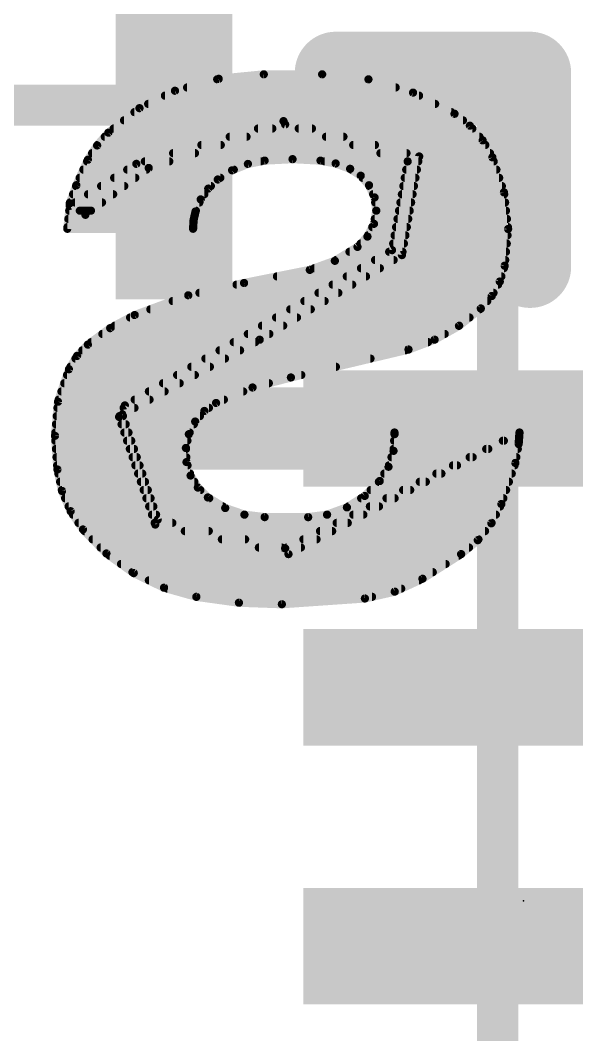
# Model space of a CAD drawing. Extents: x -109 to 32, y -1 to 19.
# Drawn here: x 23.845 to 25.564, y 8.476 to 11.612 of the extents above; entities that cross this region are included whole.
import ezdxf

# ---------------------------------------------------------------- set-up
doc = ezdxf.new("R2010")
doc.units = 0
for name, color, linetype in [('1', 12, 'CONTINUOUS'), ('21', 53, 'CONTINUOUS'), ('22', 53, 'CONTINUOUS'), ('24', 53, 'CONTINUOUS'), ('51', 53, 'CONTINUOUS')]:
    doc.layers.add(name, color=color, linetype=linetype)

# ---------------------------------------------------------------- blocks, each defined once
blk = doc.blocks.new('RECT')
blk.add_solid([(-0.5, -0.5), (0.5, -0.5), (-0.5, 0.5), (0.5, 0.5)])

msp = doc.modelspace()

# ---------------------------------------------------------------- linework, layer by layer
at = {"layer": '1', "const_width": 0.254}
for points in [[(24.32, 10.35), (24.13, 10.16)], [(25.22, 10.35), (24.32, 10.35)], [(25.22, 9.55), (25.2207, 9.5507)], [(25.2207, 9.5507), (26.3779, 9.5507)]]:
    msp.add_lwpolyline(points, dxfattribs=at)
at = {"layer": '1', "const_width": 0.127}
for points in [[(24.32, 10.4135, 1), (24.32, 10.2865)], [(24.3649, 10.3051, 1), (24.2751, 10.3949)], [(25.22, 10.2865, 1), (25.22, 10.4135)], [(24.0851, 10.2049, 1), (24.1749, 10.1151)], [(25.2207, 9.6142, 1), (25.2207, 9.4872)], [(25.2656, 9.5058, 1), (25.1758, 9.5956)], [(25.1751, 9.5949, 1), (25.2649, 9.5051)]]:
    msp.add_lwpolyline(points, format="xyb", dxfattribs=at)
at = {"layer": '21', "const_width": 0.254}
for points in [[(25.42, 11.45), (24.82, 11.45)], [(25.42, 10.85), (25.42, 11.45)]]:
    msp.add_lwpolyline(points, dxfattribs=at)
at = {"layer": '21', "const_width": 0.127}
for points in [[(24.82, 11.5135, 1), (24.82, 11.3865)], [(25.4835, 11.45, 1), (25.3565, 11.45)], [(25.42, 11.3865, 1), (25.42, 11.5135)], [(25.3565, 10.85, 1), (25.4835, 10.85)]]:
    msp.add_lwpolyline(points, format="xyb", dxfattribs=at)
at = {"layer": '22', "const_width": 0.0254}
for points in [[(24.4581, 11.4313), (24.5974, 11.4452)], [(24.5974, 11.4452), (24.7777, 11.4452)], [(24.7777, 11.4452), (24.9207, 11.4297)], [(24.323, 11.3944), (24.4581, 11.4313)], [(24.3604, 11.4046), (25.005, 11.4046)], [(24.4534, 11.43), (24.9181, 11.43)], [(24.9207, 11.4297), (25.0585, 11.3886)], [(24.2133, 11.3406), (24.323, 11.3944)], [(24.292, 11.3792), (25.077, 11.3792)], [(25.0585, 11.3886), (25.1866, 11.3233)], [(24.2402, 11.3538), (25.1268, 11.3538)], [(24.1173, 11.2649), (24.2133, 11.3406)], [(24.1978, 11.3284), (25.1766, 11.3284)], [(25.1866, 11.3233), (25.2341, 11.2864)], [(24.1656, 11.303), (25.2127, 11.303)], [(24.2037, 11.1684), (24.6583, 11.3005)], [(24.6634, 11.2903), (24.2418, 11.1557)], [(24.6583, 11.3005), (25.0774, 11.1912)], [(25.0419, 11.176), (24.6634, 11.2903)], [(25.2341, 11.2864), (25.2736, 11.2409)], [(24.0824, 11.2254), (24.1173, 11.2649)], [(24.1061, 11.2522), (24.5441, 11.2522)], [(24.1334, 11.2776), (24.6236, 11.2776)], [(24.4921, 11.2522), (24.8435, 11.2522)], [(24.5795, 11.2776), (24.7461, 11.2776)], [(24.7055, 11.2776), (25.2418, 11.2776)], [(24.7896, 11.2522), (25.2638, 11.2522)], [(24.0538, 11.1811), (24.0824, 11.2254)], [(24.0837, 11.2268), (24.4645, 11.2268)], [(24.4047, 11.2268), (24.9409, 11.2268)], [(24.8737, 11.2268), (25.2817, 11.2268)], [(25.2736, 11.2409), (25.3035, 11.1887)], [(24.0669, 11.2014), (24.3849, 11.2014)], [(24.3173, 11.2014), (25.0383, 11.2014)], [(24.9578, 11.2014), (25.2962, 11.2014)], [(25.0774, 11.1912), (25.0241, 10.8864)], [(25.3035, 11.1887), (25.3393, 11.0804)], [(23.9979, 11.0388), (24.2037, 11.1684)], [(24.0182, 11.1023), (24.0538, 11.1811)], [(24.2418, 11.1557), (24.0462, 11.0109)], [(24.0515, 11.176), (24.3054, 11.176)], [(24.2299, 11.176), (24.5874, 11.176)], [(24.5483, 11.1682), (24.4994, 11.1485)], [(24.5999, 11.1785), (24.5483, 11.1682)], [(24.6863, 11.183), (24.5999, 11.1785)], [(24.7726, 11.1785), (24.6863, 11.183)], [(24.8194, 11.1696), (24.7726, 11.1785)], [(24.7858, 11.176), (25.0747, 11.176)], [(24.8641, 11.1531), (24.8194, 11.1696)], [(24.8968, 11.1318), (24.8641, 11.1531)], [(24.9936, 10.9017), (25.0419, 11.176)], [(25.0419, 11.176), (25.3077, 11.176)], [(24.0285, 11.1252), (24.2006, 11.1252)], [(24.04, 11.1506), (24.2349, 11.1506)], [(24.1351, 11.1252), (24.4631, 11.1252)], [(24.1754, 11.1506), (24.5046, 11.1506)], [(24.4994, 11.1485), (24.4551, 11.1201)], [(24.8679, 11.1506), (25.0703, 11.1506)], [(24.9225, 11.1023), (24.8968, 11.1318)], [(24.9026, 11.1252), (25.0659, 11.1252)], [(25.033, 11.1252), (25.3245, 11.1252)], [(25.0374, 11.1506), (25.3161, 11.1506)], [(23.9979, 11.0465), (24.0182, 11.1023)], [(24.0173, 11.0998), (24.1663, 11.0998)], [(24.0948, 11.0998), (24.4339, 11.0998)], [(24.4257, 11.092), (24.4025, 11.0585)], [(24.4551, 11.1201), (24.4257, 11.092)], [(24.9396, 11.0647), (24.9225, 11.1023)], [(24.9236, 11.0998), (25.0614, 11.0998)], [(25.0285, 11.0998), (25.3329, 11.0998)], [(24.0081, 11.0744), (24.132, 11.0744)], [(24.0544, 11.0744), (24.4136, 11.0744)], [(24.4025, 11.0585), (24.3865, 11.0211)], [(24.9352, 11.0744), (25.057, 11.0744)], [(24.9448, 11.0237), (24.9396, 11.0647)], [(25.024, 11.0744), (25.34, 11.0744)], [(25.3393, 11.0804), (25.3522, 10.967)], [(23.9903, 10.9677), (23.9979, 11.0388)], [(24.0462, 11.0109), (23.9979, 11.0465)], [(23.9988, 11.049), (24.0977, 11.049)], [(24.0141, 11.049), (24.3985, 11.049)], [(24.9416, 11.049), (25.0525, 11.049)], [(25.0195, 11.049), (25.3429, 11.049)], [(23.9936, 10.9982), (24.3813, 10.9982)], [(23.9963, 11.0236), (24.3876, 11.0236)], [(24.029, 11.0236), (24.0634, 11.0236)], [(24.3865, 11.0211), (24.3805, 10.9947)], [(24.9377, 10.983), (24.9448, 11.0237)], [(24.9404, 10.9982), (25.0437, 10.9982)], [(24.9448, 11.0236), (25.0481, 11.0236)], [(25.0106, 10.9982), (25.3486, 10.9982)], [(25.0151, 11.0236), (25.3457, 11.0236)], [(24.3789, 10.9677), (23.9903, 10.9677)], [(23.9908, 10.9728), (24.3792, 10.9728)], [(24.3805, 10.9947), (24.3789, 10.9677)], [(24.9176, 10.9436), (24.9377, 10.983)], [(24.9325, 10.9728), (25.0392, 10.9728)], [(25.0061, 10.9728), (25.3515, 10.9728)], [(25.3522, 10.967), (25.3416, 10.8534)], [(24.8869, 10.9118), (24.9176, 10.9436)], [(24.9195, 10.9474), (25.0348, 10.9474)], [(25.0016, 10.9474), (25.3504, 10.9474)], [(24.1681, 10.4216), (24.9936, 10.9017)], [(24.8169, 10.8687), (24.8869, 10.9118)], [(24.8967, 10.922), (25.0303, 10.922)], [(24.9972, 10.922), (25.348, 10.922)], [(25.0241, 10.8864), (24.5847, 10.6248)], [(24.821, 10.8712), (24.9986, 10.8712)], [(24.8622, 10.8966), (25.0259, 10.8966)], [(24.9412, 10.8712), (25.3433, 10.8712)], [(24.9848, 10.8966), (25.3456, 10.8966)], [(24.5364, 10.8001), (24.7396, 10.8407)], [(24.7396, 10.8407), (24.8169, 10.8687)], [(24.7537, 10.8458), (24.9559, 10.8458)], [(24.8975, 10.8458), (25.3392, 10.8458)], [(25.3416, 10.8534), (25.3265, 10.8045)], [(24.638, 10.8204), (24.9132, 10.8204)], [(24.8538, 10.8204), (25.3314, 10.8204)], [(24.3641, 10.762), (24.5364, 10.8001)], [(24.5134, 10.795), (24.8706, 10.795)], [(24.8101, 10.795), (25.3212, 10.795)], [(25.3265, 10.8045), (25.3015, 10.7598)], [(24.1986, 10.701), (24.3641, 10.762)], [(24.3986, 10.7696), (24.8279, 10.7696)], [(24.7665, 10.7696), (25.307, 10.7696)], [(25.3015, 10.7598), (25.2679, 10.7213)], [(24.2469, 10.7188), (24.7426, 10.7188)], [(24.3159, 10.7442), (24.7853, 10.7442)], [(24.6791, 10.7188), (25.2648, 10.7188)], [(24.7228, 10.7442), (25.2879, 10.7442)], [(25.2679, 10.7213), (25.2003, 10.6675)], [(24.1229, 10.6605), (24.1986, 10.701)], [(24.1844, 10.6934), (24.6999, 10.6934)], [(24.6354, 10.6934), (25.2328, 10.6934)], [(24.0538, 10.6096), (24.1229, 10.6605)], [(24.137, 10.668), (24.6573, 10.668)], [(24.5918, 10.668), (25.2009, 10.668)], [(25.2003, 10.6675), (25.1252, 10.6249)], [(24.0987, 10.6426), (24.6146, 10.6426)], [(24.5847, 10.6248), (24.1605, 10.3937)], [(24.5481, 10.6426), (25.1564, 10.6426)], [(25.1252, 10.6249), (25.0444, 10.5943)], [(24.0206, 10.5746), (24.0538, 10.6096)], [(24.0369, 10.5918), (24.5241, 10.5918)], [(24.0641, 10.6172), (24.5708, 10.6172)], [(24.4607, 10.5918), (25.0339, 10.5918)], [(24.5044, 10.6172), (25.1049, 10.6172)], [(25.0444, 10.5943), (24.6812, 10.508)], [(23.9954, 10.5334), (24.0206, 10.5746)], [(24.0156, 10.5664), (24.4775, 10.5664)], [(24.4171, 10.5664), (24.927, 10.5664)], [(23.9616, 10.4331), (23.9954, 10.5334)], [(24, 10.541), (24.4309, 10.541)], [(24.3734, 10.541), (24.8201, 10.541)], [(23.9894, 10.5156), (24.3843, 10.5156)], [(24.3297, 10.5156), (24.7132, 10.5156)], [(24.6812, 10.508), (24.5627, 10.4771)], [(23.9723, 10.4648), (24.291, 10.4648)], [(23.9809, 10.4902), (24.3376, 10.4902)], [(24.2424, 10.4648), (24.5338, 10.4648)], [(24.2861, 10.4902), (24.613, 10.4902)], [(24.5627, 10.4771), (24.45, 10.4292)], [(23.9522, 10.3276), (23.9616, 10.4331)], [(23.9638, 10.4394), (24.2444, 10.4394)], [(24.1987, 10.4394), (24.474, 10.4394)], [(23.9599, 10.414), (24.1978, 10.414)], [(24.1503, 10.3861), (24.1681, 10.4216)], [(24.1643, 10.414), (24.4278, 10.414)], [(24.414, 10.4045), (24.3854, 10.3716)], [(24.45, 10.4292), (24.414, 10.4045)], [(23.9576, 10.3886), (24.1622, 10.3886)], [(24.2621, 10.0533), (24.1503, 10.3861)], [(24.1516, 10.3886), (24.4002, 10.3886)], [(24.1605, 10.3937), (24.2697, 10.0686)], [(24.3854, 10.3716), (24.3659, 10.3326)], [(23.9531, 10.3378), (24.1793, 10.3378)], [(23.9554, 10.3632), (24.1707, 10.3632)], [(24.158, 10.3632), (24.3812, 10.3632)], [(24.1665, 10.3378), (24.3685, 10.3378)], [(24.6634, 9.9797), (25.3873, 10.3378)], [(25.3873, 10.3378), (24.6736, 9.9619)], [(25.0012, 10.3327), (25.0012, 10.3378)], [(25.0012, 10.3378), (25.3873, 10.3378)], [(25.3873, 10.3378), (25.3848, 10.3022)], [(23.9598, 10.2235), (23.9522, 10.3276)], [(23.9533, 10.3124), (24.1878, 10.3124)], [(24.1751, 10.3124), (24.3615, 10.3124)], [(24.3659, 10.3326), (24.3568, 10.29)], [(24.9982, 10.2811), (25.0012, 10.3327)], [(25, 10.3124), (25.3391, 10.3124)], [(25.336, 10.3124), (25.3855, 10.3124)], [(23.9552, 10.287), (24.1963, 10.287)], [(24.1836, 10.287), (24.3569, 10.287)], [(24.3568, 10.29), (24.3586, 10.2464)], [(24.9826, 10.2319), (24.9982, 10.2811)], [(24.9985, 10.287), (25.2909, 10.287)], [(25.2846, 10.287), (25.3821, 10.287)], [(25.3848, 10.3022), (25.3746, 10.2438)], [(23.957, 10.2616), (24.2049, 10.2616)], [(24.1921, 10.2616), (24.358, 10.2616)], [(24.3586, 10.2464), (24.3712, 10.2048)], [(24.992, 10.2616), (25.2426, 10.2616)], [(25.2333, 10.2616), (25.3777, 10.2616)], [(25.3746, 10.2438), (25.3314, 10.1168)], [(23.9589, 10.2362), (24.2134, 10.2362)], [(23.9741, 10.1571), (23.9598, 10.2235)], [(24.2007, 10.2362), (24.3617, 10.2362)], [(24.9555, 10.1879), (24.9826, 10.2319)], [(24.984, 10.2362), (25.1944, 10.2362)], [(25.1819, 10.2362), (25.372, 10.2362)], [(23.9625, 10.2108), (24.2219, 10.2108)], [(23.968, 10.1854), (24.2305, 10.1854)], [(24.2092, 10.2108), (24.3694, 10.2108)], [(24.2177, 10.1854), (24.3829, 10.1854)], [(24.3712, 10.2048), (24.3937, 10.1676)], [(24.9093, 10.1416), (24.9555, 10.1879)], [(24.953, 10.1854), (25.0979, 10.1854)], [(24.9696, 10.2108), (25.1462, 10.2108)], [(25.0792, 10.1854), (25.3547, 10.1854)], [(25.1306, 10.2108), (25.3634, 10.2108)], [(23.9735, 10.16), (24.239, 10.16)], [(24.0007, 10.0945), (23.9741, 10.1571)], [(24.2263, 10.16), (24.4014, 10.16)], [(24.3937, 10.1676), (24.4246, 10.1371)], [(24.9276, 10.16), (25.0497, 10.16)], [(25.0279, 10.16), (25.3461, 10.16)], [(23.9836, 10.1346), (24.2475, 10.1346)], [(24.2348, 10.1346), (24.4287, 10.1346)], [(24.4246, 10.1371), (24.4782, 10.1044)], [(24.8543, 10.1064), (24.9093, 10.1416)], [(24.8983, 10.1346), (25.0015, 10.1346)], [(24.9765, 10.1346), (25.3375, 10.1346)], [(23.9944, 10.1092), (24.2561, 10.1092)], [(24.0386, 10.0381), (24.0007, 10.0945)], [(24.2433, 10.1092), (24.4704, 10.1092)], [(24.4782, 10.1044), (24.5376, 10.0838)], [(24.7929, 10.0838), (24.8543, 10.1064)], [(24.8586, 10.1092), (24.9533, 10.1092)], [(24.9252, 10.1092), (25.3275, 10.1092)], [(25.3314, 10.1168), (25.3005, 10.0573)], [(24.0079, 10.0838), (24.2646, 10.0838)], [(24.025, 10.0584), (24.3149, 10.0584)], [(24.2519, 10.0838), (24.5377, 10.0838)], [(24.2604, 10.0584), (24.8568, 10.0584)], [(24.2697, 10.0686), (24.6634, 9.9797)], [(24.5376, 10.0838), (24.5999, 10.0762)], [(24.5999, 10.0762), (24.7345, 10.0762)], [(24.7345, 10.0762), (24.7929, 10.0838)], [(24.7929, 10.0838), (24.905, 10.0838)], [(24.8225, 10.0584), (25.3011, 10.0584)], [(24.8738, 10.0838), (25.3143, 10.0838)], [(25.3005, 10.0573), (25.2585, 10.0049)], [(24.1112, 9.9638), (24.0386, 10.0381)], [(24.0436, 10.033), (24.4274, 10.033)], [(24.6736, 9.9619), (24.2621, 10.0533)], [(24.3535, 10.033), (24.8086, 10.033)], [(24.7711, 10.033), (25.281, 10.033)], [(24.0684, 10.0076), (24.5398, 10.0076)], [(24.4679, 10.0076), (24.7604, 10.0076)], [(24.7198, 10.0076), (25.2606, 10.0076)], [(25.2585, 10.0049), (25.207, 9.9619)], [(24.0932, 9.9822), (24.6523, 9.9822)], [(24.1956, 9.9032), (24.1112, 9.9638)], [(24.5822, 9.9822), (24.7121, 9.9822)], [(24.6685, 9.9822), (25.2313, 9.9822)], [(25.207, 9.9619), (25.0876, 9.8857)], [(24.1209, 9.9568), (25.199, 9.9568)], [(24.1563, 9.9314), (25.1592, 9.9314)], [(24.1916, 9.906), (25.1194, 9.906)], [(24.2891, 9.858), (24.1956, 9.9032)], [(24.2424, 9.8806), (25.0766, 9.8806)], [(25.0876, 9.8857), (25.0019, 9.8459)], [(24.3891, 9.8298), (24.2891, 9.858)], [(24.2992, 9.8552), (25.0219, 9.8552)], [(25.0019, 9.8459), (24.9098, 9.8247)], [(24.5206, 9.8116), (24.3891, 9.8298)], [(24.3891, 9.8298), (24.9319, 9.8298)], [(24.6532, 9.8069), (24.5206, 9.8116)], [(24.9098, 9.8247), (24.6532, 9.8069)]]:
    msp.add_lwpolyline(points, dxfattribs=at)
at = {"layer": '22', "const_width": 0.0127}
for points in [[(24.5974, 11.4515, 1), (24.5974, 11.4389)], [(24.598, 11.4389, 1), (24.5968, 11.4515)], [(24.7784, 11.4515, 1), (24.777, 11.4389)], [(24.7777, 11.4389, 1), (24.7777, 11.4515)], [(24.3604, 11.4109, 1), (24.3604, 11.3983)], [(24.4534, 11.4363, 1), (24.4534, 11.4237)], [(24.4574, 11.4376, 1), (24.4587, 11.425)], [(24.4598, 11.4251, 1), (24.4564, 11.4374)], [(24.9225, 11.4358, 1), (24.9189, 11.4236)], [(24.9181, 11.4237, 1), (24.9181, 11.4363)], [(24.92, 11.4234, 1), (24.9214, 11.436)], [(25.005, 11.3983, 1), (25.005, 11.4109)], [(24.292, 11.3856, 1), (24.292, 11.3729)], [(24.3213, 11.4005, 1), (24.3247, 11.3883)], [(24.3258, 11.3887, 1), (24.3202, 11.4001)], [(25.0614, 11.3943, 1), (25.0556, 11.383)], [(25.0567, 11.3826, 1), (25.0603, 11.3947)], [(25.077, 11.3729, 1), (25.077, 11.3856)], [(24.2402, 11.3601, 1), (24.2402, 11.3475)], [(25.1268, 11.3475, 1), (25.1268, 11.3601)], [(24.1978, 11.3347, 1), (24.1978, 11.3221)], [(24.2105, 11.3463, 1), (24.2161, 11.3349)], [(24.2172, 11.3356, 1), (24.2093, 11.3456)], [(25.1766, 11.3221, 1), (25.1766, 11.3347)], [(25.1905, 11.3283, 1), (25.1827, 11.3183)], [(25.1837, 11.3176, 1), (25.1895, 11.329)], [(24.1656, 11.3094, 1), (24.1656, 11.2967)], [(24.6599, 11.3066, 1), (24.6567, 11.2944)], [(24.6601, 11.2944, 1), (24.6565, 11.3066)], [(24.6652, 11.2964, 1), (24.6616, 11.2842)], [(24.6653, 11.2843, 1), (24.6615, 11.2963)], [(25.2127, 11.2967, 1), (25.2127, 11.3094)], [(25.2389, 11.2905, 1), (25.2293, 11.2822)], [(25.2302, 11.2814, 1), (25.238, 11.2914)], [(24.1061, 11.2585, 1), (24.1061, 11.2459)], [(24.1134, 11.2699, 1), (24.1212, 11.2599)], [(24.1221, 11.2607, 1), (24.1125, 11.2691)], [(24.1334, 11.284, 1), (24.1334, 11.2713)], [(24.4921, 11.2585, 1), (24.4921, 11.2459)], [(24.5441, 11.2459, 1), (24.5441, 11.2585)], [(24.5795, 11.284, 1), (24.5795, 11.2713)], [(24.6236, 11.2713, 1), (24.6236, 11.284)], [(24.7055, 11.284, 1), (24.7055, 11.2713)], [(24.7461, 11.2713, 1), (24.7461, 11.284)], [(24.7896, 11.2585, 1), (24.7896, 11.2459)], [(24.8435, 11.2459, 1), (24.8435, 11.2585)], [(25.2418, 11.2713, 1), (25.2418, 11.284)], [(25.2638, 11.2459, 1), (25.2638, 11.2585)], [(24.0777, 11.2296, 1), (24.0872, 11.2212)], [(24.0878, 11.2219, 1), (24.0771, 11.2288)], [(24.0837, 11.2332, 1), (24.0837, 11.2205)], [(24.4047, 11.2332, 1), (24.4047, 11.2205)], [(24.4645, 11.2205, 1), (24.4645, 11.2332)], [(24.8737, 11.2332, 1), (24.8737, 11.2205)], [(24.9409, 11.2205, 1), (24.9409, 11.2332)], [(25.2791, 11.2441, 1), (25.2681, 11.2378)], [(25.2688, 11.2368, 1), (25.2784, 11.2451)], [(25.2817, 11.2205, 1), (25.2817, 11.2332)], [(24.0669, 11.2078, 1), (24.0669, 11.1951)], [(24.3173, 11.2078, 1), (24.3173, 11.1951)], [(24.3849, 11.1951, 1), (24.3849, 11.2078)], [(24.9578, 11.2078, 1), (24.9578, 11.1951)], [(25.0383, 11.1951, 1), (25.0383, 11.2078)], [(25.0837, 11.1901, 1), (25.0711, 11.1923)], [(25.0758, 11.1851, 1), (25.079, 11.1973)], [(25.2962, 11.1951, 1), (25.2962, 11.2078)], [(25.3095, 11.1907, 1), (25.2975, 11.1867)], [(25.298, 11.1855, 1), (25.309, 11.1919)], [(24.0515, 11.1823, 1), (24.0515, 11.1697)], [(24.0485, 11.1845, 1), (24.0591, 11.1777)], [(24.0596, 11.1785, 1), (24.048, 11.1837)], [(24.2019, 11.1745, 1), (24.2055, 11.1623)], [(24.2071, 11.163, 1), (24.2003, 11.1738)], [(24.2299, 11.1823, 1), (24.2299, 11.1697)], [(24.2399, 11.1617, 1), (24.2437, 11.1497)], [(24.2456, 11.1506, 1), (24.238, 11.1608)], [(24.3054, 11.1697, 1), (24.3054, 11.1823)], [(24.547, 11.1744, 1), (24.5495, 11.162)], [(24.5506, 11.1623, 1), (24.5459, 11.1741)], [(24.5874, 11.1697, 1), (24.5874, 11.1823)], [(24.5996, 11.1848, 1), (24.6002, 11.1722)], [(24.6011, 11.1723, 1), (24.5987, 11.1847)], [(24.6866, 11.1893, 1), (24.6859, 11.1766)], [(24.6866, 11.1766, 1), (24.6859, 11.1893)], [(24.7738, 11.1847, 1), (24.7714, 11.1723)], [(24.7723, 11.1722, 1), (24.7729, 11.1848)], [(24.7858, 11.1823, 1), (24.7858, 11.1697)], [(24.8216, 11.1756, 1), (24.8172, 11.1637)], [(24.8182, 11.1634, 1), (24.8206, 11.1759)], [(24.8676, 11.1584, 1), (24.8606, 11.1478)], [(24.8619, 11.1471, 1), (24.8663, 11.1591)], [(25.0482, 11.1749, 1), (25.0356, 11.1771)], [(25.0419, 11.1823, 1), (25.0419, 11.1697)], [(25.0401, 11.1699, 1), (25.0437, 11.1821)], [(25.0747, 11.1697, 1), (25.0747, 11.1823)], [(25.3077, 11.1697, 1), (25.3077, 11.1823)], [(24.0285, 11.1316, 1), (24.0285, 11.1189)], [(24.04, 11.157, 1), (24.04, 11.1443)], [(24.1351, 11.1316, 1), (24.1351, 11.1189)], [(24.1754, 11.157, 1), (24.1754, 11.1443)], [(24.2006, 11.1189, 1), (24.2006, 11.1316)], [(24.2349, 11.1443, 1), (24.2349, 11.157)], [(24.4631, 11.1189, 1), (24.4631, 11.1316)], [(24.4971, 11.1544, 1), (24.5018, 11.1426)], [(24.5029, 11.1432, 1), (24.496, 11.1539)], [(24.5046, 11.1443, 1), (24.5046, 11.157)], [(24.8679, 11.157, 1), (24.8679, 11.1443)], [(24.9016, 11.1359, 1), (24.8921, 11.1276)], [(24.8934, 11.1265, 1), (24.9003, 11.1371)], [(24.9026, 11.1316, 1), (24.9026, 11.1189)], [(25.033, 11.1316, 1), (25.033, 11.1189)], [(25.0374, 11.157, 1), (25.0374, 11.1443)], [(25.0659, 11.1189, 1), (25.0659, 11.1316)], [(25.0703, 11.1443, 1), (25.0703, 11.157)], [(25.3161, 11.1443, 1), (25.3161, 11.157)], [(25.3245, 11.1189, 1), (25.3245, 11.1316)], [(24.0173, 11.1061, 1), (24.0173, 11.0935)], [(24.0124, 11.1049, 1), (24.024, 11.0997)], [(24.0242, 11.1001, 1), (24.0122, 11.1045)], [(24.0948, 11.1061, 1), (24.0948, 11.0935)], [(24.1663, 11.0935, 1), (24.1663, 11.1061)], [(24.4213, 11.0965, 1), (24.4301, 11.0874)], [(24.4309, 11.0883, 1), (24.4205, 11.0956)], [(24.4339, 11.0935, 1), (24.4339, 11.1061)], [(24.4517, 11.1254, 1), (24.4585, 11.1148)], [(24.4595, 11.1155, 1), (24.4507, 11.1247)], [(24.9283, 11.1049, 1), (24.9167, 11.0997)], [(24.9236, 11.1061, 1), (24.9236, 11.0935)], [(24.9177, 11.0981, 1), (24.9273, 11.1065)], [(25.0285, 11.1061, 1), (25.0285, 11.0935)], [(25.0614, 11.0935, 1), (25.0614, 11.1061)], [(25.3329, 11.0935, 1), (25.3329, 11.1061)], [(24.0081, 11.0808, 1), (24.0081, 11.0681)], [(24.0544, 11.0808, 1), (24.0544, 11.0681)], [(24.132, 11.0681, 1), (24.132, 11.0808)], [(24.4084, 11.056, 1), (24.3967, 11.061)], [(24.4136, 11.0681, 1), (24.4136, 11.0808)], [(24.9352, 11.0808, 1), (24.9352, 11.0681)], [(24.9459, 11.0655, 1), (24.9333, 11.0639)], [(24.9338, 11.0621, 1), (24.9454, 11.0673)], [(25.024, 11.0808, 1), (25.024, 11.0681)], [(25.057, 11.0681, 1), (25.057, 11.0808)], [(25.3456, 11.0811, 1), (25.333, 11.0796)], [(25.3333, 11.0784, 1), (25.3453, 11.0824)], [(25.34, 11.0681, 1), (25.34, 11.0808)], [(24.0017, 11.0516, 1), (23.9941, 11.0414)], [(23.9919, 11.0487, 1), (24.0039, 11.0443)], [(24.0042, 11.0381, 1), (23.9916, 11.0395)], [(23.9945, 11.0442, 1), (24.0013, 11.0334)], [(23.9988, 11.0554, 1), (23.9988, 11.0427)], [(24.0141, 11.0554, 1), (24.0141, 11.0427)], [(24.0977, 11.0427, 1), (24.0977, 11.0554)], [(24.3973, 11.0621, 1), (24.4078, 11.0549)], [(24.3985, 11.0427, 1), (24.3985, 11.0554)], [(24.9416, 11.0554, 1), (24.9416, 11.0427)], [(25.0195, 11.0554, 1), (25.0195, 11.0427)], [(25.0525, 11.0427, 1), (25.0525, 11.0554)], [(25.3429, 11.0427, 1), (25.3429, 11.0554)], [(23.9936, 11.0046, 1), (23.9936, 10.9919)], [(23.9963, 11.0299, 1), (23.9963, 11.0173)], [(24.029, 11.0299, 1), (24.029, 11.0173)], [(24.0424, 11.016, 1), (24.05, 11.0058)], [(24.0424, 11.0058, 1), (24.05, 11.016)], [(24.0634, 11.0173, 1), (24.0634, 11.0299)], [(24.3807, 11.0236, 1), (24.3923, 11.0186)], [(24.3927, 11.0197, 1), (24.3803, 11.0225)], [(24.3813, 10.9919, 1), (24.3813, 11.0046)], [(24.3876, 11.0173, 1), (24.3876, 11.0299)], [(24.9404, 11.0046, 1), (24.9404, 10.9919)], [(24.9511, 11.0226, 1), (24.9386, 11.0248)], [(24.9448, 11.0299, 1), (24.9448, 11.0173)], [(24.9385, 11.0229, 1), (24.9511, 11.0245)], [(25.0106, 11.0046, 1), (25.0106, 10.9919)], [(25.0151, 11.0299, 1), (25.0151, 11.0173)], [(25.0437, 10.9919, 1), (25.0437, 11.0046)], [(25.0481, 11.0173, 1), (25.0481, 11.0299)], [(25.3457, 11.0173, 1), (25.3457, 11.0299)], [(25.3486, 10.9919, 1), (25.3486, 11.0046)], [(23.9903, 10.9741, 1), (23.9903, 10.9614)], [(23.9908, 10.9792, 1), (23.9908, 10.9665)], [(24.3869, 10.9943, 1), (24.3742, 10.9951)], [(24.3743, 10.9961, 1), (24.3867, 10.9933)], [(24.3789, 10.9614, 1), (24.3789, 10.9741)], [(24.3792, 10.9665, 1), (24.3792, 10.9792)], [(24.9325, 10.9792, 1), (24.9325, 10.9665)], [(24.9314, 10.9841, 1), (24.944, 10.9819)], [(24.9434, 10.9801, 1), (24.932, 10.9859)], [(25.0061, 10.9792, 1), (25.0061, 10.9665)], [(25.0392, 10.9665, 1), (25.0392, 10.9792)], [(25.3585, 10.9664, 1), (25.3459, 10.9676)], [(25.3515, 10.9665, 1), (25.3515, 10.9792)], [(23.984, 10.9684, 1), (23.9966, 10.967)], [(24.3726, 10.9681, 1), (24.3852, 10.9673)], [(24.9119, 10.9465, 1), (24.9233, 10.9407)], [(24.9222, 10.9392, 1), (24.913, 10.948)], [(24.9195, 10.9537, 1), (24.9195, 10.9411)], [(25.0016, 10.9537, 1), (25.0016, 10.9411)], [(25.0348, 10.9411, 1), (25.0348, 10.9537)], [(25.3459, 10.9663, 1), (25.3585, 10.9677)], [(25.3504, 10.9411, 1), (25.3504, 10.9537)], [(24.8823, 10.9162, 1), (24.8915, 10.9074)], [(24.8902, 10.9064, 1), (24.8836, 10.9172)], [(24.8967, 10.9284, 1), (24.8967, 10.9157)], [(24.9968, 10.8962, 1), (24.9904, 10.9072)], [(24.9972, 10.9284, 1), (24.9972, 10.9157)], [(25.0303, 10.9157, 1), (25.0303, 10.9284)], [(25.348, 10.9157, 1), (25.348, 10.9284)], [(24.821, 10.8775, 1), (24.821, 10.8649)], [(24.8622, 10.903, 1), (24.8622, 10.8903)], [(24.9412, 10.8775, 1), (24.9412, 10.8649)], [(24.9848, 10.903, 1), (24.9848, 10.8903)], [(24.9873, 10.9028, 1), (24.9999, 10.9006)], [(24.9986, 10.8649, 1), (24.9986, 10.8775)], [(25.0178, 10.8875, 1), (25.0304, 10.8853)], [(25.0273, 10.8809, 1), (25.0209, 10.8919)], [(25.0259, 10.8903, 1), (25.0259, 10.903)], [(25.3433, 10.8649, 1), (25.3433, 10.8775)], [(25.3456, 10.8903, 1), (25.3456, 10.903)], [(24.7374, 10.8467, 1), (24.7418, 10.8347)], [(24.7408, 10.8345, 1), (24.7384, 10.8469)], [(24.7537, 10.8521, 1), (24.7537, 10.8395)], [(24.8136, 10.8741, 1), (24.8202, 10.8633)], [(24.8191, 10.8627, 1), (24.8148, 10.8746)], [(24.8975, 10.8521, 1), (24.8975, 10.8395)], [(24.9559, 10.8395, 1), (24.9559, 10.8521)], [(25.3353, 10.854, 1), (25.3479, 10.8528)], [(25.3477, 10.8515, 1), (25.3355, 10.8553)], [(25.3392, 10.8395, 1), (25.3392, 10.8521)], [(24.638, 10.8268, 1), (24.638, 10.8141)], [(24.8538, 10.8268, 1), (24.8538, 10.8141)], [(24.9132, 10.8141, 1), (24.9132, 10.8268)], [(25.3314, 10.8141, 1), (25.3314, 10.8268)], [(24.5134, 10.8013, 1), (24.5134, 10.7887)], [(24.5352, 10.8063, 1), (24.5376, 10.7939)], [(24.5378, 10.7939, 1), (24.535, 10.8063)], [(24.8101, 10.8013, 1), (24.8101, 10.7887)], [(24.8706, 10.7887, 1), (24.8706, 10.8013)], [(25.3204, 10.8064, 1), (25.3325, 10.8026)], [(25.332, 10.8014, 1), (25.3209, 10.8076)], [(25.3212, 10.7887, 1), (25.3212, 10.8013)], [(24.3628, 10.7682, 1), (24.3655, 10.7558)], [(24.3663, 10.756, 1), (24.362, 10.7679)], [(24.3986, 10.7759, 1), (24.3986, 10.7633)], [(24.7665, 10.7759, 1), (24.7665, 10.7633)], [(24.8279, 10.7633, 1), (24.8279, 10.7759)], [(25.296, 10.7629, 1), (25.3071, 10.7568)], [(25.3063, 10.7557, 1), (25.2968, 10.764)], [(25.307, 10.7633, 1), (25.307, 10.7759)], [(24.2469, 10.7251, 1), (24.2469, 10.7125)], [(24.3159, 10.7506, 1), (24.3159, 10.7379)], [(24.6791, 10.7251, 1), (24.6791, 10.7125)], [(24.7228, 10.7506, 1), (24.7228, 10.7379)], [(24.7426, 10.7125, 1), (24.7426, 10.7251)], [(24.7853, 10.7379, 1), (24.7853, 10.7506)], [(25.2631, 10.7255, 1), (25.2727, 10.7171)], [(25.2719, 10.7163, 1), (25.2639, 10.7263)], [(25.2648, 10.7125, 1), (25.2648, 10.7251)], [(25.2879, 10.7379, 1), (25.2879, 10.7506)], [(24.1844, 10.6997, 1), (24.1844, 10.6871)], [(24.1964, 10.707, 1), (24.2008, 10.695)], [(24.2016, 10.6954, 1), (24.1956, 10.7066)], [(24.6354, 10.6997, 1), (24.6354, 10.6871)], [(24.6999, 10.6871, 1), (24.6999, 10.6997)], [(25.2328, 10.6871, 1), (25.2328, 10.6997)], [(24.1199, 10.6661, 1), (24.1259, 10.6549)], [(24.1267, 10.6554, 1), (24.1192, 10.6656)], [(24.137, 10.6744, 1), (24.137, 10.6617)], [(24.5918, 10.6744, 1), (24.5918, 10.6617)], [(24.6573, 10.6617, 1), (24.6573, 10.6744)], [(25.1963, 10.6725, 1), (25.2042, 10.6626)], [(25.2034, 10.662, 1), (25.1972, 10.6731)], [(25.2009, 10.6617, 1), (25.2009, 10.6744)], [(24.0987, 10.6489, 1), (24.0987, 10.6363)], [(24.5481, 10.6489, 1), (24.5481, 10.6363)], [(24.5815, 10.6303, 1), (24.5879, 10.6193)], [(24.5877, 10.6192, 1), (24.5817, 10.6304)], [(24.6146, 10.6363, 1), (24.6146, 10.6489)], [(25.1221, 10.6304, 1), (25.1283, 10.6193)], [(25.1274, 10.6189, 1), (25.1229, 10.6308)], [(25.1564, 10.6363, 1), (25.1564, 10.6489)], [(24.0369, 10.5982, 1), (24.0369, 10.5855)], [(24.05, 10.6147, 1), (24.0576, 10.6045)], [(24.0584, 10.6052, 1), (24.0492, 10.614)], [(24.0641, 10.6235, 1), (24.0641, 10.6109)], [(24.4607, 10.5982, 1), (24.4607, 10.5855)], [(24.5044, 10.6235, 1), (24.5044, 10.6109)], [(24.5241, 10.5855, 1), (24.5241, 10.5982)], [(24.5708, 10.6109, 1), (24.5708, 10.6235)], [(25.0339, 10.5855, 1), (25.0339, 10.5982)], [(25.0422, 10.6002, 1), (25.0466, 10.5884)], [(25.0459, 10.5881, 1), (25.0429, 10.6005)], [(25.1049, 10.6109, 1), (25.1049, 10.6235)], [(24.0156, 10.5727, 1), (24.0156, 10.5601)], [(24.016, 10.579, 1), (24.0252, 10.5702)], [(24.026, 10.5713, 1), (24.0151, 10.5779)], [(24.4171, 10.5727, 1), (24.4171, 10.5601)], [(24.4775, 10.5601, 1), (24.4775, 10.5727)], [(24.927, 10.5601, 1), (24.927, 10.5727)], [(23.99, 10.5367, 1), (24.0008, 10.5301)], [(24.0014, 10.5314, 1), (23.9894, 10.5354)], [(24, 10.5473, 1), (24, 10.5347)], [(24.3734, 10.5473, 1), (24.3734, 10.5347)], [(24.4309, 10.5347, 1), (24.4309, 10.5473)], [(24.8201, 10.5347, 1), (24.8201, 10.5473)], [(23.9894, 10.522, 1), (23.9894, 10.5093)], [(24.3297, 10.522, 1), (24.3297, 10.5093)], [(24.3843, 10.5093, 1), (24.3843, 10.522)], [(24.6797, 10.5142, 1), (24.6827, 10.5018)], [(24.6828, 10.5019, 1), (24.6796, 10.5141)], [(24.7132, 10.5093, 1), (24.7132, 10.522)], [(23.9723, 10.4711, 1), (23.9723, 10.4585)], [(23.9809, 10.4965, 1), (23.9809, 10.4839)], [(24.2424, 10.4711, 1), (24.2424, 10.4585)], [(24.2861, 10.4965, 1), (24.2861, 10.4839)], [(24.291, 10.4585, 1), (24.291, 10.4711)], [(24.3376, 10.4839, 1), (24.3376, 10.4965)], [(24.5338, 10.4585, 1), (24.5338, 10.4711)], [(24.5611, 10.4832, 1), (24.5643, 10.4709)], [(24.5652, 10.4712, 1), (24.5602, 10.4829)], [(24.613, 10.4839, 1), (24.613, 10.4965)], [(23.9679, 10.4325, 1), (23.9553, 10.4336)], [(23.9638, 10.4458, 1), (23.9638, 10.4331)], [(24.1987, 10.4458, 1), (24.1987, 10.4331)], [(24.2444, 10.4331, 1), (24.2444, 10.4458)], [(24.474, 10.4331, 1), (24.474, 10.4458)], [(23.9599, 10.4203, 1), (23.9599, 10.4077)], [(23.9556, 10.4351, 1), (23.9676, 10.431)], [(24.1643, 10.4203, 1), (24.1643, 10.4077)], [(24.1649, 10.4271, 1), (24.1713, 10.4161)], [(24.1738, 10.4188, 1), (24.1624, 10.4244)], [(24.1978, 10.4077, 1), (24.1978, 10.4203)], [(24.4104, 10.4098, 1), (24.4176, 10.3993)], [(24.4188, 10.4004, 1), (24.4092, 10.4087)], [(24.4278, 10.4077, 1), (24.4278, 10.4203)], [(24.4475, 10.435, 1), (24.4525, 10.4234)], [(24.4536, 10.424, 1), (24.4464, 10.4344)], [(23.9576, 10.3949, 1), (23.9576, 10.3823)], [(24.1563, 10.3881, 1), (24.1443, 10.3841)], [(24.1446, 10.3889, 1), (24.156, 10.3833)], [(24.1516, 10.3949, 1), (24.1516, 10.3823)], [(24.1665, 10.3957, 1), (24.1545, 10.3917)], [(24.1575, 10.3993, 1), (24.1635, 10.3881)], [(24.1622, 10.3823, 1), (24.1622, 10.3949)], [(24.3806, 10.3758, 1), (24.3902, 10.3675)], [(24.3911, 10.3688, 1), (24.3797, 10.3745)], [(24.4002, 10.3823, 1), (24.4002, 10.3949)], [(23.9531, 10.3441, 1), (23.9531, 10.3315)], [(23.9554, 10.3696, 1), (23.9554, 10.3569)], [(24.158, 10.3696, 1), (24.158, 10.3569)], [(24.1665, 10.3441, 1), (24.1665, 10.3315)], [(24.1707, 10.3569, 1), (24.1707, 10.3696)], [(24.1793, 10.3315, 1), (24.1793, 10.3441)], [(24.3685, 10.3315, 1), (24.3685, 10.3441)], [(24.3812, 10.3569, 1), (24.3812, 10.3696)], [(25.0076, 10.3378, 1), (24.9948, 10.3378)], [(25.0012, 10.3441, 1), (25.0012, 10.3315)], [(25.3936, 10.3374, 1), (25.381, 10.3382)], [(25.3903, 10.3322, 1), (25.3843, 10.3434)], [(25.3901, 10.3321, 1), (25.3845, 10.3435)], [(25.3873, 10.3315, 1), (25.3873, 10.3441)], [(23.9585, 10.3281, 1), (23.9459, 10.3271)], [(23.9459, 10.3282, 1), (23.9585, 10.327)], [(23.9533, 10.3187, 1), (23.9533, 10.3061)], [(24.1751, 10.3187, 1), (24.1751, 10.3061)], [(24.1878, 10.3061, 1), (24.1878, 10.3187)], [(24.3602, 10.3355, 1), (24.3716, 10.3298)], [(24.3721, 10.3313, 1), (24.3597, 10.334)], [(24.3615, 10.3061, 1), (24.3615, 10.3187)], [(25, 10.3187, 1), (25, 10.3061)], [(24.9948, 10.3327, 1), (25.0076, 10.3327)], [(25.0075, 10.3323, 1), (24.9949, 10.3331)], [(25.336, 10.3187, 1), (25.336, 10.3061)], [(25.3391, 10.3061, 1), (25.3391, 10.3187)], [(25.3855, 10.3061, 1), (25.3855, 10.3187)], [(23.9552, 10.2934, 1), (23.9552, 10.2807)], [(24.1836, 10.2934, 1), (24.1836, 10.2807)], [(24.1963, 10.2807, 1), (24.1963, 10.2934)], [(24.3631, 10.2902, 1), (24.3504, 10.2897)], [(24.3505, 10.2913, 1), (24.363, 10.2887)], [(24.3569, 10.2807, 1), (24.3569, 10.2934)], [(24.9918, 10.2815, 1), (25.0045, 10.2808)], [(24.9985, 10.2934, 1), (24.9985, 10.2807)], [(25.0042, 10.2792, 1), (24.9921, 10.283)], [(25.2846, 10.2934, 1), (25.2846, 10.2807)], [(25.2909, 10.2807, 1), (25.2909, 10.2934)], [(25.3911, 10.3011, 1), (25.3785, 10.3033)], [(25.3785, 10.3026, 1), (25.3911, 10.3018)], [(25.3821, 10.2807, 1), (25.3821, 10.2934)], [(23.957, 10.2679, 1), (23.957, 10.2553)], [(24.1921, 10.2679, 1), (24.1921, 10.2553)], [(24.2049, 10.2553, 1), (24.2049, 10.2679)], [(24.3647, 10.2482, 1), (24.3525, 10.2446)], [(24.358, 10.2553, 1), (24.358, 10.2679)], [(24.992, 10.2679, 1), (24.992, 10.2553)], [(25.2333, 10.2679, 1), (25.2333, 10.2553)], [(25.2426, 10.2553, 1), (25.2426, 10.2679)], [(25.3806, 10.2418, 1), (25.3686, 10.2458)], [(25.3777, 10.2553, 1), (25.3777, 10.2679)], [(23.9589, 10.2425, 1), (23.9589, 10.2299)], [(23.966, 10.2248, 1), (23.9536, 10.2222)], [(23.9535, 10.223, 1), (23.9661, 10.224)], [(24.2007, 10.2425, 1), (24.2007, 10.2299)], [(24.2134, 10.2299, 1), (24.2134, 10.2425)], [(24.3523, 10.2461, 1), (24.3649, 10.2467)], [(24.3617, 10.2299, 1), (24.3617, 10.2425)], [(24.9766, 10.2338, 1), (24.9887, 10.23)], [(24.988, 10.2285, 1), (24.9772, 10.2352)], [(24.984, 10.2425, 1), (24.984, 10.2299)], [(25.1819, 10.2425, 1), (25.1819, 10.2299)], [(25.1944, 10.2299, 1), (25.1944, 10.2425)], [(25.3683, 10.2449, 1), (25.3809, 10.2427)], [(25.372, 10.2299, 1), (25.372, 10.2425)], [(23.9625, 10.2172, 1), (23.9625, 10.2045)], [(23.968, 10.1918, 1), (23.968, 10.1791)], [(24.2092, 10.2172, 1), (24.2092, 10.2045)], [(24.2177, 10.1918, 1), (24.2177, 10.1791)], [(24.2219, 10.2045, 1), (24.2219, 10.2172)], [(24.2305, 10.1791, 1), (24.2305, 10.1918)], [(24.3766, 10.2081, 1), (24.3658, 10.2015)], [(24.3651, 10.203, 1), (24.3773, 10.2067)], [(24.3694, 10.2045, 1), (24.3694, 10.2172)], [(24.3829, 10.1791, 1), (24.3829, 10.1918)], [(24.953, 10.1918, 1), (24.953, 10.1791)], [(24.9501, 10.1912, 1), (24.9609, 10.1846)], [(24.96, 10.1834, 1), (24.951, 10.1924)], [(24.9696, 10.2172, 1), (24.9696, 10.2045)], [(25.0792, 10.1918, 1), (25.0792, 10.1791)], [(25.0979, 10.1791, 1), (25.0979, 10.1918)], [(25.1306, 10.2172, 1), (25.1306, 10.2045)], [(25.1462, 10.2045, 1), (25.1462, 10.2172)], [(25.3547, 10.1791, 1), (25.3547, 10.1918)], [(25.3634, 10.2045, 1), (25.3634, 10.2172)], [(23.9735, 10.1663, 1), (23.9735, 10.1537)], [(23.9799, 10.1595, 1), (23.9682, 10.1546)], [(23.9679, 10.1557, 1), (23.9803, 10.1584)], [(24.2263, 10.1663, 1), (24.2263, 10.1537)], [(24.239, 10.1537, 1), (24.239, 10.1663)], [(24.3981, 10.1721, 1), (24.3892, 10.1631)], [(24.3882, 10.1643, 1), (24.3991, 10.1709)], [(24.4014, 10.1537, 1), (24.4014, 10.1663)], [(24.9276, 10.1663, 1), (24.9276, 10.1537)], [(25.0279, 10.1663, 1), (25.0279, 10.1537)], [(25.0497, 10.1537, 1), (25.0497, 10.1663)], [(25.3461, 10.1537, 1), (25.3461, 10.1663)], [(23.9836, 10.141, 1), (23.9836, 10.1283)], [(24.2348, 10.141, 1), (24.2348, 10.1283)], [(24.2475, 10.1283, 1), (24.2475, 10.141)], [(24.4279, 10.1425, 1), (24.4213, 10.1317)], [(24.4201, 10.1326, 1), (24.4291, 10.1416)], [(24.4287, 10.1283, 1), (24.4287, 10.141)], [(24.8983, 10.141, 1), (24.8983, 10.1283)], [(24.9048, 10.1461, 1), (24.9138, 10.1372)], [(24.9127, 10.1363, 1), (24.9059, 10.147)], [(24.9765, 10.141, 1), (24.9765, 10.1283)], [(25.0015, 10.1283, 1), (25.0015, 10.141)], [(25.3375, 10.1283, 1), (25.3375, 10.141)], [(23.9944, 10.1156, 1), (23.9944, 10.1029)], [(24.0059, 10.098, 1), (23.9954, 10.091)], [(23.9948, 10.092, 1), (24.0065, 10.097)], [(24.2433, 10.1156, 1), (24.2433, 10.1029)], [(24.2561, 10.1029, 1), (24.2561, 10.1156)], [(24.4704, 10.1029, 1), (24.4704, 10.1156)], [(24.4803, 10.1104, 1), (24.4762, 10.0984)], [(24.4749, 10.099, 1), (24.4815, 10.1099)], [(24.8508, 10.1117, 1), (24.8577, 10.101)], [(24.8564, 10.1004, 1), (24.8521, 10.1123)], [(24.8586, 10.1156, 1), (24.8586, 10.1029)], [(24.9252, 10.1156, 1), (24.9252, 10.1029)], [(24.9533, 10.1029, 1), (24.9533, 10.1156)], [(25.3254, 10.1188, 1), (25.3374, 10.1148)], [(25.337, 10.1139, 1), (25.3258, 10.1197)], [(25.3275, 10.1029, 1), (25.3275, 10.1156)], [(24.0079, 10.0901, 1), (24.0079, 10.0775)], [(24.025, 10.0648, 1), (24.025, 10.0521)], [(24.2519, 10.0901, 1), (24.2519, 10.0775)], [(24.2604, 10.0648, 1), (24.2604, 10.0521)], [(24.2711, 10.0748, 1), (24.2683, 10.0624)], [(24.2637, 10.0666, 1), (24.2757, 10.0706)], [(24.2646, 10.0775, 1), (24.2646, 10.0901)], [(24.3149, 10.0521, 1), (24.3149, 10.0648)], [(24.5383, 10.0901, 1), (24.5368, 10.0775)], [(24.5355, 10.0778, 1), (24.5396, 10.0898)], [(24.5377, 10.0775, 1), (24.5377, 10.0901)], [(24.5999, 10.0825, 1), (24.5999, 10.0699)], [(24.5991, 10.0699, 1), (24.6007, 10.0825)], [(24.7337, 10.0825, 1), (24.7353, 10.0699)], [(24.7345, 10.0699, 1), (24.7345, 10.0825)], [(24.7929, 10.0901, 1), (24.7929, 10.0775)], [(24.7907, 10.0898, 1), (24.7951, 10.0778)], [(24.7937, 10.0775, 1), (24.7921, 10.0901)], [(24.8225, 10.0648, 1), (24.8225, 10.0521)], [(24.8568, 10.0521, 1), (24.8568, 10.0648)], [(24.8738, 10.0901, 1), (24.8738, 10.0775)], [(24.905, 10.0775, 1), (24.905, 10.0901)], [(25.3054, 10.0533, 1), (25.2955, 10.0612)], [(25.3011, 10.0521, 1), (25.3011, 10.0648)], [(25.3143, 10.0775, 1), (25.3143, 10.0901)], [(24.0431, 10.0425, 1), (24.0341, 10.0337)], [(24.0333, 10.0346, 1), (24.0439, 10.0416)], [(24.0436, 10.0394, 1), (24.0436, 10.0267)], [(24.2635, 10.0595, 1), (24.2607, 10.0471)], [(24.2561, 10.0513, 1), (24.2681, 10.0553)], [(24.3535, 10.0394, 1), (24.3535, 10.0267)], [(24.4274, 10.0267, 1), (24.4274, 10.0394)], [(24.7711, 10.0394, 1), (24.7711, 10.0267)], [(24.8086, 10.0267, 1), (24.8086, 10.0394)], [(25.281, 10.0267, 1), (25.281, 10.0394)], [(25.2948, 10.0602, 1), (25.3061, 10.0543)], [(24.0684, 10.0139, 1), (24.0684, 10.0013)], [(24.4679, 10.0139, 1), (24.4679, 10.0013)], [(24.5398, 10.0013, 1), (24.5398, 10.0139)], [(24.7198, 10.0139, 1), (24.7198, 10.0013)], [(24.7604, 10.0013, 1), (24.7604, 10.0139)], [(25.2535, 10.0089, 1), (25.2634, 10.001)], [(25.2625, 10.0001, 1), (25.2544, 10.0098)], [(25.2606, 10.0013, 1), (25.2606, 10.0139)], [(24.0932, 9.9886, 1), (24.0932, 9.9759)], [(24.1149, 9.969, 1), (24.1075, 9.9586)], [(24.1067, 9.9594, 1), (24.1157, 9.9682)], [(24.5822, 9.9886, 1), (24.5822, 9.9759)], [(24.6523, 9.9759, 1), (24.6523, 9.9886)], [(24.6606, 9.9854, 1), (24.6662, 9.974)], [(24.662, 9.9735, 1), (24.6648, 9.9859)], [(24.6685, 9.9886, 1), (24.6685, 9.9759)], [(24.6706, 9.9675, 1), (24.6766, 9.9563)], [(24.6722, 9.9557, 1), (24.675, 9.9681)], [(24.7121, 9.9759, 1), (24.7121, 9.9886)], [(25.2104, 9.9565, 1), (25.2036, 9.9673)], [(25.2313, 9.9759, 1), (25.2313, 9.9886)], [(24.1209, 9.9632, 1), (24.1209, 9.9505)], [(24.1563, 9.9377, 1), (24.1563, 9.9251)], [(25.1592, 9.9251, 1), (25.1592, 9.9377)], [(25.199, 9.9505, 1), (25.199, 9.9632)], [(25.2029, 9.9668, 1), (25.2111, 9.957)], [(24.1916, 9.9123, 1), (24.1916, 9.8997)], [(24.1983, 9.9089, 1), (24.1928, 9.8974)], [(24.1919, 9.898, 1), (24.1993, 9.9083)], [(25.1194, 9.8997, 1), (25.1194, 9.9123)], [(24.2424, 9.887, 1), (24.2424, 9.8743)], [(25.0766, 9.8743, 1), (25.0766, 9.887)], [(25.0842, 9.8911, 1), (25.091, 9.8803)], [(25.0903, 9.8799, 1), (25.0849, 9.8915)], [(24.2909, 9.8642, 1), (24.2874, 9.8519)], [(24.2864, 9.8523, 1), (24.2919, 9.8638)], [(24.2992, 9.8615, 1), (24.2992, 9.8489)], [(24.9992, 9.8517, 1), (25.0046, 9.8402)], [(25.0033, 9.8397, 1), (25.0005, 9.8521)], [(25.0219, 9.8489, 1), (25.0219, 9.8615)], [(24.39, 9.8361, 1), (24.3882, 9.8235)], [(24.3891, 9.8361, 1), (24.3891, 9.8235)], [(24.3874, 9.8237, 1), (24.3908, 9.8359)], [(24.5208, 9.8179, 1), (24.5203, 9.8052)], [(24.5197, 9.8053, 1), (24.5214, 9.8179)], [(24.6528, 9.8132, 1), (24.6536, 9.8006)], [(24.653, 9.8006, 1), (24.6534, 9.8132)], [(24.9084, 9.8309, 1), (24.9112, 9.8185)], [(24.9102, 9.8184, 1), (24.9094, 9.831)], [(24.9319, 9.8235, 1), (24.9319, 9.8361)]]:
    msp.add_lwpolyline(points, format="xyb", dxfattribs=at)
at = {"layer": '24'}
msp.add_point((25.4, 8.89), dxfattribs=at)
at = {"layer": '51', "const_width": 0.127}
for points in [[(25.32, 11.35), (15.32, 11.35)], [(25.32, 1.35), (25.32, 11.35)]]:
    msp.add_lwpolyline(points, dxfattribs=at)
at = {"layer": '51', "const_width": 0.0635}
for points in [[(25.3517, 11.35, 1), (25.2883, 11.35)], [(25.32, 11.3183, 1), (25.32, 11.3818)]]:
    msp.add_lwpolyline(points, format="xyb", dxfattribs=at)

# ---------------------------------------------------------------- block references
at = {"layer": '1', "yscale": 0.36, "rotation": 90}
msp.add_blockref('RECT', (24.32, 11.25), dxfattribs=at)
at = {"layer": '1', "yscale": 0.36}
for p in [(25.22, 10.35), (25.22, 9.55), (25.22, 8.75)]:
    msp.add_blockref('RECT', p, dxfattribs=at)

doc.saveas('drawing.dxf')
